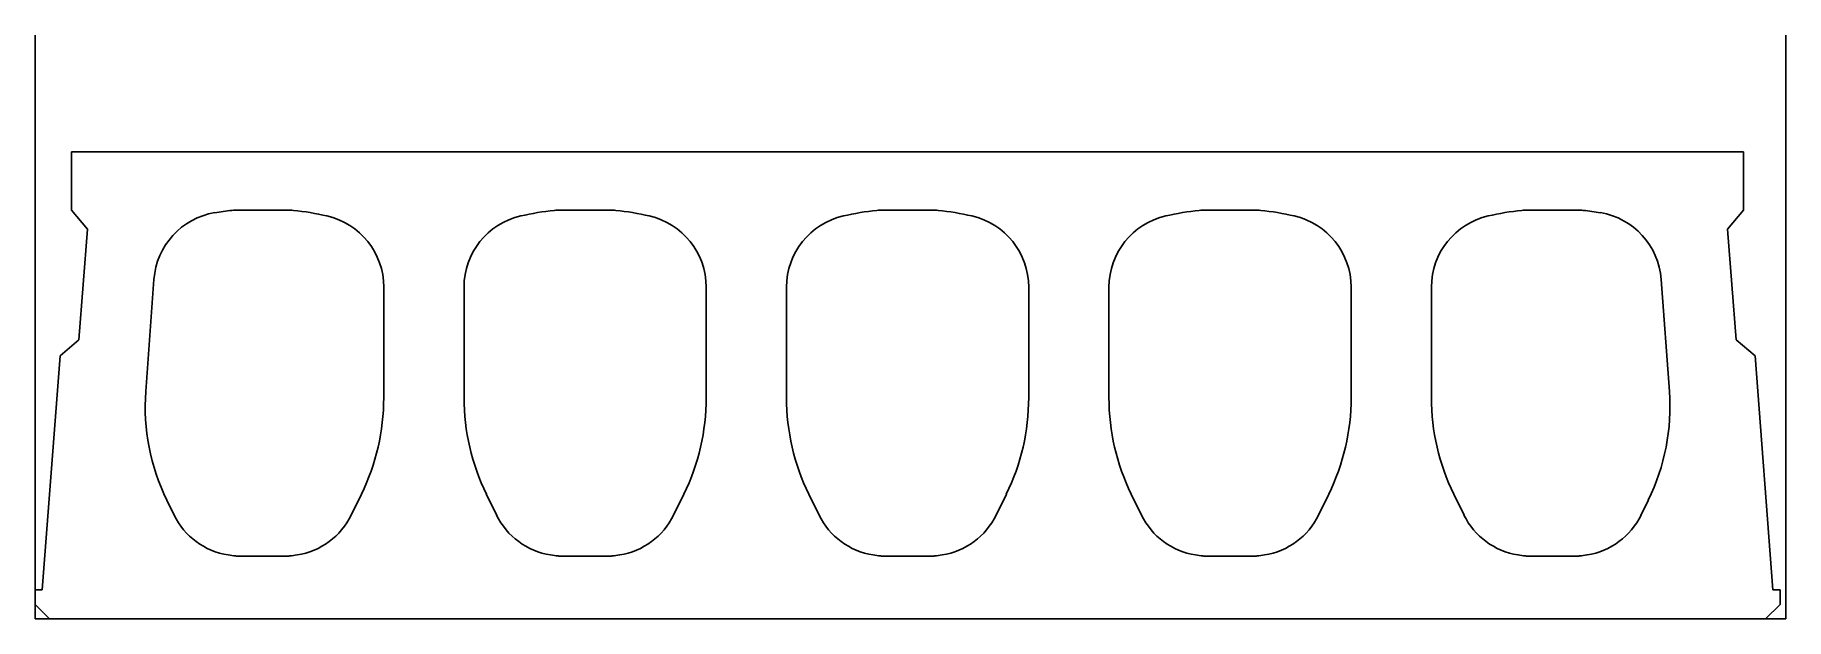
# Model space of a CAD drawing. Extents: x 0 to 1200, y 0 to 400.
import ezdxf

# ---------------------------------------------------------------- set-up
doc = ezdxf.new("R2010")
doc.units = 0
doc.layers.get('0').update_dxf_attribs({"linetype": 'CONTINUOUS'})

msp = doc.modelspace()

# ---------------------------------------------------------------- linework, layer by layer
at = {"linetype": 'CONTINUOUS'}
for p, q in [((0, 0), (0, 400)), ((1200, 0), (1200, 400)), ((1171, 320), (25, 320)), ((25, 320), (25, 280)), ((25, 320), (25, 280)), ((1171, 320), (25, 320)), ((1171, 280), (1171, 320)), ((1171, 280), (1171, 320)), ((25, 280), (36, 267.1)), ((25, 280), (36, 267.1)), ((137.1, 280), (156, 280)), ((156, 280), (174.9, 280)), ((358.1, 280), (395.9, 280)), ((579, 280), (617, 280)), ((800, 280), (838, 280)), ((1021, 280), (1040, 280)), ((1040, 280), (1059, 280)), ((1160, 267.1), (1171, 280)), ((1160, 267.1), (1171, 280)), ((36, 267.1), (30.1, 191.3)), ((36, 267.1), (30.1, 191.3)), ((1165.9, 191.3), (1160, 267.1)), ((1165.9, 191.3), (1160, 267.1)), ((75.9, 155.9), (81.5, 232.6)), ((1114.5, 232.6), (1120.1, 155.9)), ((239, 227.3), (239, 151.6)), ((294, 151.6), (294, 227.3)), ((460, 227.3), (460, 151.6)), ((515, 151.6), (515, 227.3)), ((681, 227.3), (681, 151.6)), ((736, 151.6), (736, 227.3)), ((902, 227.3), (902, 151.6)), ((957, 151.6), (957, 227.3)), ((17.2, 180.3), (5, 20)), ((17.2, 180.3), (5, 20)), ((30.1, 191.3), (17.2, 180.3)), ((30.1, 191.3), (17.2, 180.3)), ((1178.8, 180.3), (1165.9, 191.3)), ((1178.8, 180.3), (1165.9, 191.3)), ((1191, 20), (1178.8, 180.3)), ((1191, 20), (1178.8, 180.3)), ((223.7, 85.5), (216.6, 71.2)), ((316.4, 71.2), (309.3, 85.5)), ((444.7, 85.5), (437.6, 71.2)), ((537.4, 71.2), (530.3, 85.5)), ((665.7, 85.5), (658.6, 71.2)), ((758.4, 71.2), (751.3, 85.5)), ((886.7, 85.5), (879.6, 71.2)), ((979.4, 71.2), (972.3, 85.5)), ((95.4, 71.2), (90.3, 81.4)), ((1105.7, 81.4), (1100.6, 71.2)), ((156, 43), (139.9, 43)), ((172.1, 43), (156, 43)), ((393.1, 43), (360.9, 43)), ((614.1, 43), (581.9, 43)), ((835.1, 43), (802.9, 43)), ((1040, 43), (1023.9, 43)), ((1056.1, 43), (1040, 43)), ((5, 20), (0, 20)), ((0, 20), (0, 10)), ((5, 20), (0, 20)), ((0, 20), (0, 10)), ((1196, 20), (1191, 20)), ((1196, 20), (1191, 20)), ((1196, 10), (1196, 20)), ((1196, 10), (1196, 20)), ((0, 10), (10, 0)), ((0, 10), (10, 0)), ((0, 0), (1200, 0)), ((10, 0), (1186, 0)), ((10, 0), (1186, 0)), ((1186, 0), (1196, 10)), ((1186, 0), (1196, 10))]:
    msp.add_line(p, q, dxfattribs=at)
for centre, radius, start, end in [((131.4, 229), 50, 99.4466, 175.8115), ((156, 81), 200, 96.0475, 99.448), ((137, 260), 20, 89.9849, 96.012), ((175, 260), 20, 83.988, 90.0151), ((156, 81), 200, 77.289, 83.9565), ((189, 227.3), 50, 359.9943, 77.291), ((344, 227.3), 50, 102.709, 180.0057), ((377, 81), 200, 96.0435, 102.711), ((358, 260), 20, 89.9849, 96.012), ((396, 260), 20, 83.988, 90.0151), ((377, 81), 200, 77.289, 83.9565), ((410, 227.3), 50, 359.9943, 77.291), ((565, 227.3), 50, 102.709, 180.0057), ((598, 81), 200, 96.0435, 102.711), ((579, 260), 20, 89.9849, 96.012), ((617, 260), 20, 83.988, 90.0151), ((598, 81), 200, 77.289, 83.9565), ((631, 227.3), 50, 359.9943, 77.291), ((786, 227.3), 50, 102.709, 180.0057), ((819, 81), 200, 96.0435, 102.711), ((800, 260), 20, 89.9849, 96.012), ((838, 260), 20, 83.988, 90.0151), ((819, 81), 200, 77.289, 83.9565), ((852, 227.3), 50, 359.9943, 77.291), ((1007, 227.3), 50, 102.709, 180.0057), ((1040, 81), 200, 96.0435, 102.711), ((1021, 260), 20, 89.9849, 96.012), ((1059, 260), 20, 83.988, 90.0151), ((1040, 81), 200, 80.552, 83.9525), ((1064.6, 229), 50, 4.1885, 80.5534), ((220.5, 145.3), 145, 175.8102, 206.1462), ((89, 151.6), 150, 333.8617, 0.0035), ((444, 151.6), 150, 179.9965, 206.1383), ((310, 151.6), 150, 333.8617, 0.0035), ((665, 151.6), 150, 179.9965, 206.1383), ((531, 151.6), 150, 333.8617, 0.0035), ((886, 151.6), 150, 179.9965, 206.1383), ((752, 151.6), 150, 333.8617, 0.0035), ((1107, 151.6), 150, 179.9965, 206.1383), ((975.5, 145.3), 145, 333.8538, 4.1898), ((140.2, 93.2), 50, 206.1343, 260.9229), ((171.8, 93.2), 50, 279.0771, 333.8657), ((361.2, 93.2), 50, 206.1343, 260.9229), ((392.8, 93.2), 50, 279.0771, 333.8657), ((582.2, 93.2), 50, 206.1343, 260.9229), ((613.8, 93.2), 50, 279.0771, 333.8657), ((803.2, 93.2), 50, 206.1343, 260.9229), ((834.8, 93.2), 50, 279.0771, 333.8657), ((1024.2, 93.2), 50, 206.1343, 260.9229), ((1055.8, 93.2), 50, 279.0771, 333.8657), ((156, 192), 150, 260.9393, 262.8954), ((139.9, 63), 20, 262.9776, 270.0999), ((172.1, 63), 20, 269.9001, 277.0224), ((156, 192), 150, 277.1046, 279.0607), ((377, 192), 150, 260.9393, 262.8954), ((360.9, 63), 20, 262.9776, 270.0999), ((393.1, 63), 20, 269.9001, 277.0224), ((377, 192), 150, 277.1046, 279.0607), ((598, 192), 150, 260.9393, 262.8954), ((581.9, 63), 20, 262.9776, 270.0999), ((614.1, 63), 20, 269.9001, 277.0224), ((598, 192), 150, 277.1046, 279.0607), ((819, 192), 150, 260.9393, 262.8954), ((802.9, 63), 20, 262.9776, 270.0999), ((835.1, 63), 20, 269.9001, 277.0224), ((819, 192), 150, 277.1046, 279.0607), ((1040, 192), 150, 260.9393, 262.8954), ((1023.9, 63), 20, 262.9776, 270.0999), ((1056.1, 63), 20, 269.9001, 277.0224), ((1040, 192), 150, 277.1046, 279.0607)]:
    msp.add_arc(centre, radius, start, end, dxfattribs=at)

doc.saveas('drawing.dxf')
